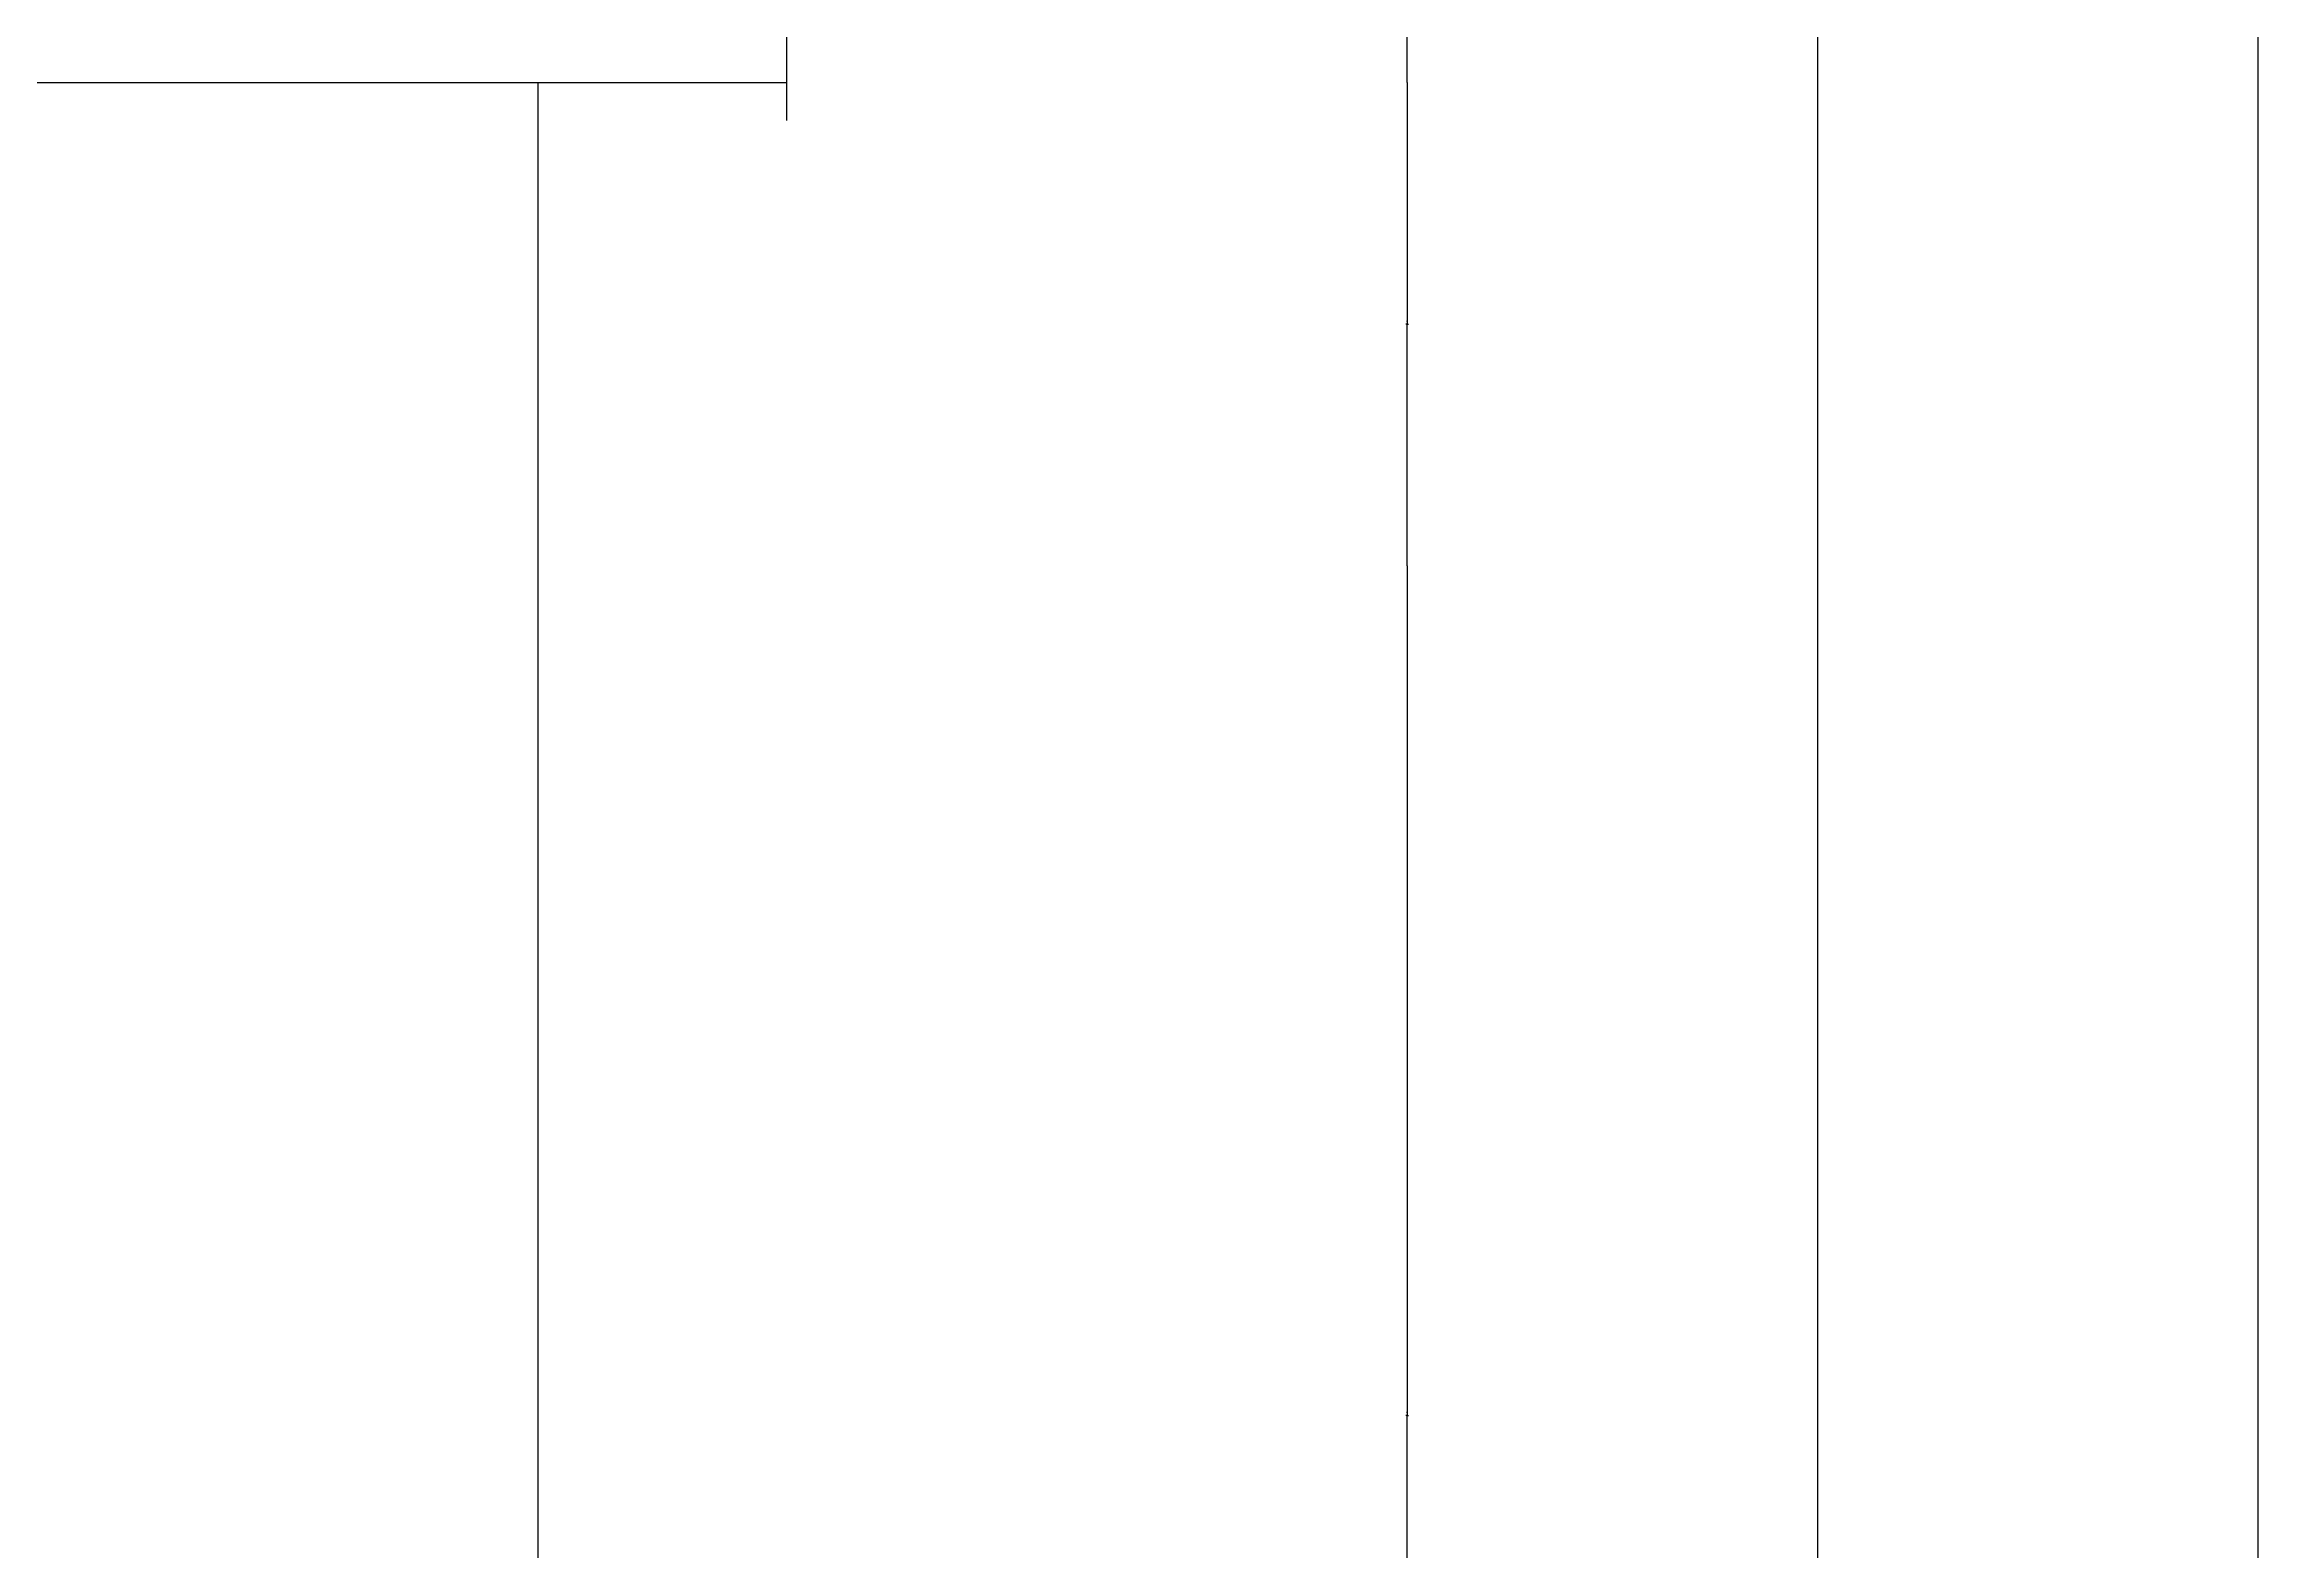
# Model space of a CAD drawing. Header units: metres. Extents: x 0 to 5136, y 0 to 4711.
# Drawn here: x 4270 to 5072, y 1230 to 1775 of the extents above; entities that cross this region are included whole.
import ezdxf

# ---------------------------------------------------------------- set-up
doc = ezdxf.new("R2010")
doc.units = ezdxf.units.M
for name, color, linetype in [('3', 3, 'Continuous'), ('4', 4, 'Continuous'), ('7', 7, 'Continuous'), ('BH', 3, 'Continuous'), ('DIM', 3, 'Continuous')]:
    doc.layers.add(name, color=color, linetype=linetype)
doc.dimstyles.get("Standard").update_dxf_attribs({"dimtxt": 2.5, "dimasz": 2.5, "dimexe": 1.25, "dimexo": 0.625, "dimtad": 1, "dimcen": 2.5, "dimazin": 3, "dimtfac": 1, "dimtmove": 0, "dimatfit": 3})

# ---------------------------------------------------------------- blocks, each defined once
blk = doc.blocks.new('*D2')
for p, q in [((4912.05, 1911.06), (4912.05, 1161.06)), ((4911.8, 1161.06), (4911.55, 1161.06)), ((4912.05, 411.06), (4912.05, 1161.06)), ((4912.05, 1161.06), (4912.05, 1161.06)), ((4912.3, 1161.06), (4912.55, 1161.06))]:
    blk.add_line(p, q)
at = {"layer": 'Defpoints'}
for p in [(4912.05, 1911.06), (4912.05, 1161.06), (4912.05, 411.06)]:
    blk.add_point(p, dxfattribs=at)
at = {"layer": 'DIM', "insert": (4912.05, 1162.185), "char_height": 1, "attachment_point": 5}
blk.add_mtext('0', dxfattribs=at)
blk = doc.blocks.new('*D43')
for p, q in [((4763.57, 1761.06), (4763.57, 1673.56)), ((4763.32, 1673.56), (4763.07, 1673.56)), ((4763.57, 1586.06), (4763.57, 1673.56)), ((4763.57, 1673.56), (4763.57, 1673.56)), ((4763.82, 1673.56), (4764.07, 1673.56))]:
    blk.add_line(p, q)
at = {"layer": 'Defpoints'}
for p in [(4763.57, 1761.06), (4763.57, 1673.56), (4763.57, 1586.06)]:
    blk.add_point(p, dxfattribs=at)
at = {"layer": 'DIM', "insert": (4763.57, 1674.685), "char_height": 1, "attachment_point": 5}
blk.add_mtext('0', dxfattribs=at)
blk = doc.blocks.new('*D49')
for p, q in [((4763.57, 1586.06), (4763.57, 1278.56)), ((4763.32, 1278.56), (4763.07, 1278.56)), ((4763.57, 971.06), (4763.57, 1278.56)), ((4763.57, 1278.56), (4763.57, 1278.56)), ((4763.82, 1278.56), (4764.07, 1278.56))]:
    blk.add_line(p, q)
at = {"layer": 'Defpoints'}
for p in [(4763.57, 1586.06), (4763.57, 1278.56), (4763.57, 971.06)]:
    blk.add_point(p, dxfattribs=at)
at = {"layer": 'DIM', "insert": (4763.57, 1279.685), "char_height": 1, "attachment_point": 5}
blk.add_mtext('0', dxfattribs=at)
blk = doc.blocks.new('*D54')
for p, q in [((4763.57, 1911.06), (4763.57, 1836.06)), ((4763.32, 1836.06), (4763.07, 1836.06)), ((4763.57, 1761.06), (4763.57, 1836.06)), ((4763.57, 1836.06), (4763.57, 1836.06)), ((4763.82, 1836.06), (4764.07, 1836.06))]:
    blk.add_line(p, q)
at = {"layer": 'Defpoints'}
for p in [(4763.57, 1911.06), (4763.57, 1836.06), (4763.57, 1761.06)]:
    blk.add_point(p, dxfattribs=at)
at = {"layer": 'DIM', "insert": (4763.57, 1837.185), "char_height": 1, "attachment_point": 5}
blk.add_mtext('0', dxfattribs=at)
blk = doc.blocks.new('*D66')
for p, q in [((5071.68, 3281.06), (5071.68, 1846.06)), ((5071.43, 1846.06), (5071.18, 1846.06)), ((5071.68, 411.06), (5071.68, 1846.06)), ((5071.68, 1846.06), (5071.68, 1846.06)), ((5071.93, 1846.06), (5072.18, 1846.06))]:
    blk.add_line(p, q)
at = {"layer": 'Defpoints'}
for p in [(5071.68, 3281.06), (5071.68, 1846.06), (5071.68, 411.06)]:
    blk.add_point(p, dxfattribs=at)
at = {"layer": 'DIM', "insert": (5071.68, 1847.185), "char_height": 1, "attachment_point": 5}
blk.add_mtext('0', dxfattribs=at)

msp = doc.modelspace()

# ---------------------------------------------------------------- hatches: boundary and pattern name
at = {"layer": 'BH'}
h = msp.add_hatch(dxfattribs=at)
h.set_pattern_fill('ANSI33', scale=200)
h.paths.add_polyline_path([(4538.87, 1761.06), (4538.87, 1823.43), (4526.18, 1823.43), (4551.56, 1854.9), (4538.87, 1854.9), (4538.87, 1911.06), (3943.87, 1911.06), (3943.87, 1761.06), (3968.87, 1761.06)])
h.paths.add_polyline_path([(4448.87, 1761.06), (4208.87, 1761.06), (4208.87, 701.06), (3943.87, 701.06), (3903.87, 701.06, 0.41), (3863.87, 661.06), (3863.87, 411.06), (4167.54, 411.06), (4167.54, 423.75), (4199.01, 398.37), (4199.01, 411.06), (4448.87, 411.06)])

# ---------------------------------------------------------------- linework, layer by layer
at = {"layer": '3'}
msp.add_lwpolyline([(4538.87, 1937.52), (4538.87, 1854.9), (4551.56, 1854.9), (4526.18, 1823.43), (4538.87, 1823.43), (4538.87, 1747.3)], dxfattribs=at)
at = {"layer": '4'}
msp.add_lwpolyline([(4448.87, 1761.06), (4448.87, 411.06), (4448.87, 411.06)], dxfattribs=at)
at = {"layer": '7'}
msp.add_line((3968.87, 1761.06), (4538.87, 1761.06), dxfattribs=at)

# ---------------------------------------------------------------- dimensions: what is measured, and where the dimension line sits
at = {"layer": 'DIM'}
for base, p1, p2, picture, middle in [((5071.68, 1846.06), (5071.68, 3281.06), (5071.68, 411.06), '*D66', (5071.68, 1847.185)), ((4763.57, 1836.06), (4763.57, 1911.06), (4763.57, 1761.06), '*D54', (4763.57, 1837.185)), ((4912.05, 1161.06), (4912.05, 411.06), (4912.05, 1911.06), '*D2', (4912.05, 1162.185)), ((4763.57, 1673.56), (4763.57, 1761.06), (4763.57, 1586.06), '*D43', (4763.57, 1674.685)), ((4763.57, 1278.56), (4763.57, 1586.06), (4763.57, 971.06), '*D49', (4763.57, 1279.685))]:
    dim = msp.add_linear_dim(base=base, p1=p1, p2=p2, dimstyle='Standard', dxfattribs=at)
    dim.commit()
    dim.dimension.update_dxf_attribs({"geometry": picture, "text_midpoint": middle})

doc.saveas('drawing.dxf')
